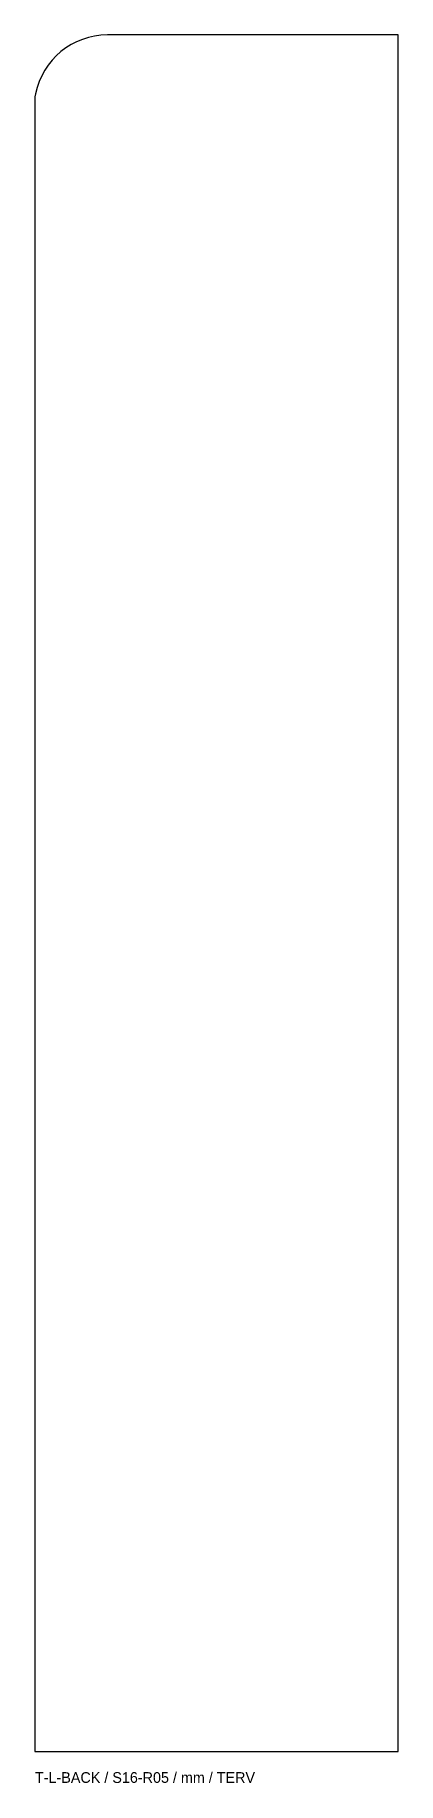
# Model space of a CAD drawing. Header units: millimetres. Extents: x 0 to 406, y -35 to 1921.
import ezdxf

# ---------------------------------------------------------------- set-up
doc = ezdxf.new("R2010")
doc.units = ezdxf.units.MM

msp = doc.modelspace()

# ---------------------------------------------------------------- linework, layer by layer
msp.add_lwpolyline([(0, 0), (406, 0), (406, 1921), (81, 1921, 0.357806), (0.6, 1855), (0, 1851.7)], format="xyb", close=True)

# ---------------------------------------------------------------- texts
msp.add_text('T-L-BACK / S16-R05 / mm / TERV', height=12).set_placement((0, -35))

doc.saveas('drawing.dxf')
